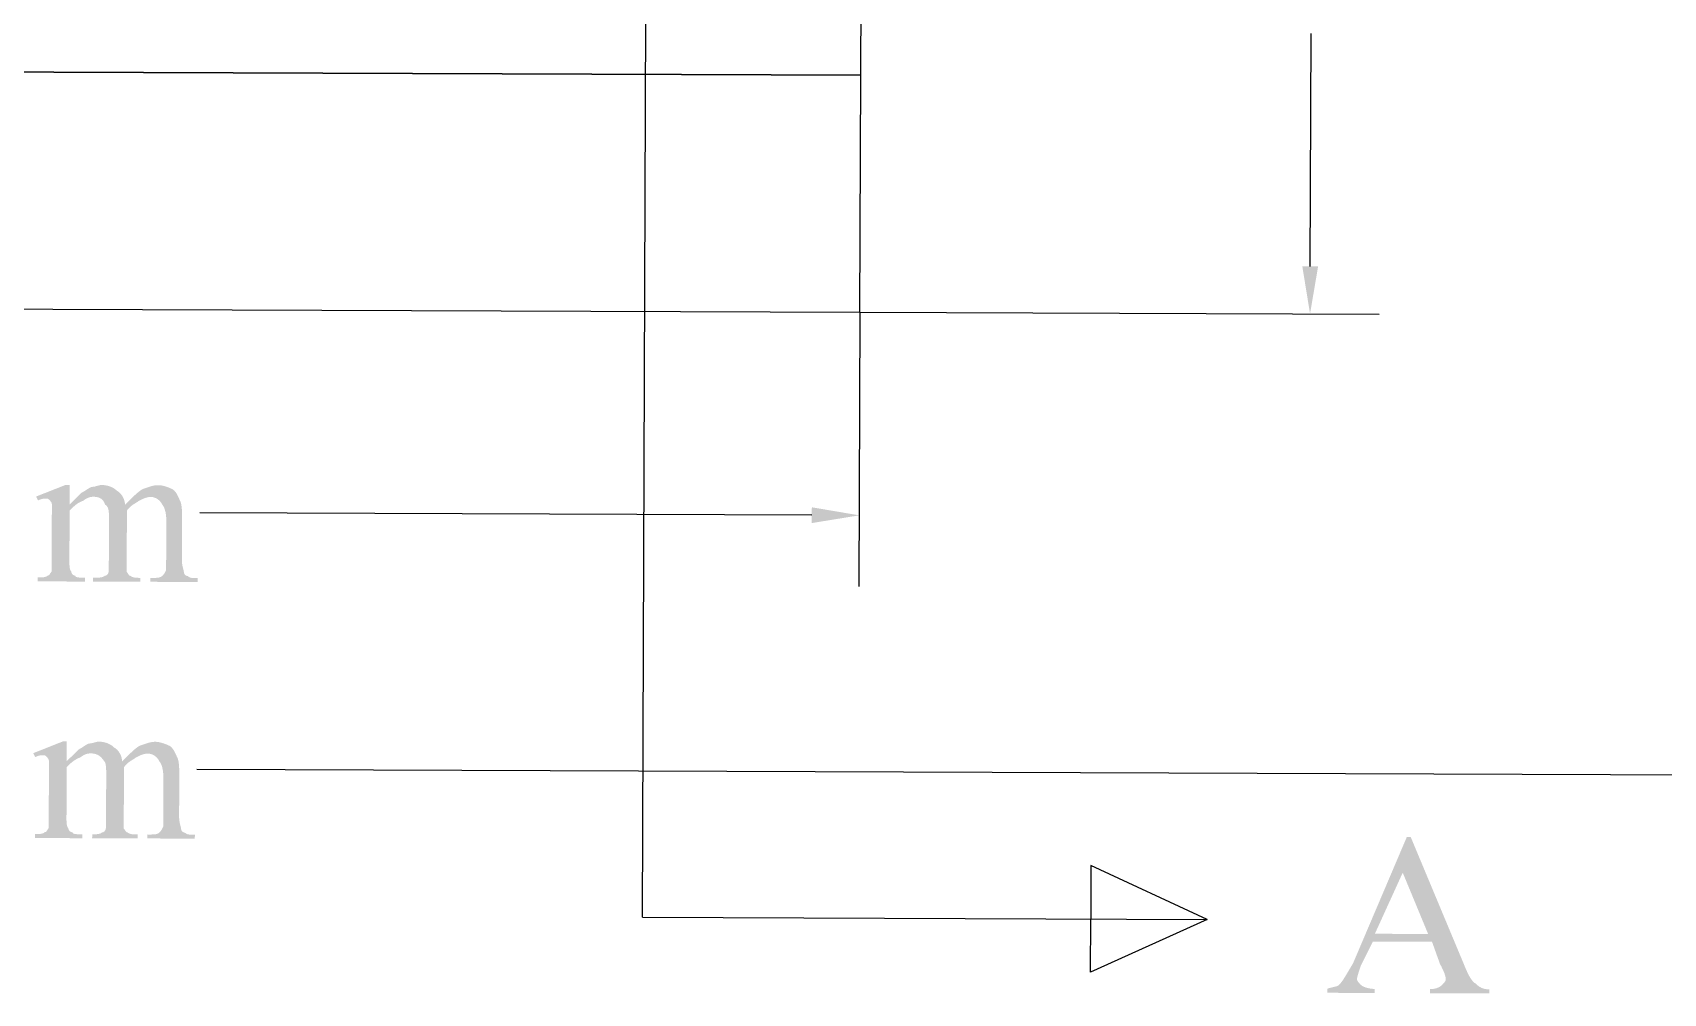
# Model space of a CAD drawing. Header units: millimetres. Extents: x -125 to 146, y -26 to 163.
# Drawn here: x -17.3 to 17.71, y -10.43 to 10.22 of the extents above; entities that cross this region are included whole.
import ezdxf

# ---------------------------------------------------------------- set-up
doc = ezdxf.new("R2010")
doc.units = ezdxf.units.MM
doc.header["$MEASUREMENT"] = 0
doc.layers.get('0').update_dxf_attribs({"color": 255, "linetype": 'CONTINUOUS'})

msp = doc.modelspace()

# ---------------------------------------------------------------- hatches: boundary and pattern name
at = {"true_color": 0x000007}
for points in [[(9.96, 5.194), (10.299, 5.193), (10.126, 4.175)], [(-16.507, 0.077), (-16.491, 0.092), (-16.476, 0.107), (-16.461, 0.122), (-16.447, 0.136), (-16.433, 0.15), (-16.419, 0.164), (-16.406, 0.177), (-16.393, 0.189), (-16.381, 0.201), (-16.37, 0.213), (-16.358, 0.224), (-16.347, 0.235), (-16.337, 0.245), (-16.327, 0.255), (-16.318, 0.265), (-16.308, 0.274), (-16.3, 0.282), (-16.292, 0.29), (-16.284, 0.298), (-16.277, 0.305), (-16.27, 0.312), (-16.263, 0.318), (-16.257, 0.324), (-16.252, 0.33), (-16.241, 0.335), (-16.231, 0.34), (-16.222, 0.346), (-16.213, 0.351), (-16.204, 0.356), (-16.195, 0.361), (-16.186, 0.367), (-16.178, 0.372), (-16.17, 0.377), (-16.162, 0.382), (-16.154, 0.388), (-16.146, 0.393), (-16.138, 0.398), (-16.13, 0.403), (-16.122, 0.409), (-16.113, 0.414), (-16.105, 0.419), (-16.097, 0.424), (-16.088, 0.43), (-16.079, 0.435), (-16.07, 0.44), (-16.06, 0.445), (-16.05, 0.451), (-16.04, 0.456), (-16.029, 0.456), (-16.019, 0.457), (-16.008, 0.458), (-15.998, 0.459), (-15.987, 0.461), (-15.977, 0.462), (-15.967, 0.464), (-15.957, 0.467), (-15.947, 0.469), (-15.937, 0.472), (-15.927, 0.474), (-15.918, 0.477), (-15.909, 0.479), (-15.9, 0.482), (-15.891, 0.484), (-15.883, 0.487), (-15.875, 0.489), (-15.867, 0.491), (-15.859, 0.493), (-15.852, 0.494), (-15.846, 0.496), (-15.839, 0.497), (-15.833, 0.497), (-15.828, 0.498), (-15.812, 0.497), (-15.796, 0.497), (-15.78, 0.495), (-15.764, 0.494), (-15.749, 0.492), (-15.733, 0.489), (-15.717, 0.486), (-15.702, 0.483), (-15.686, 0.479), (-15.671, 0.475), (-15.656, 0.47), (-15.641, 0.465), (-15.627, 0.46), (-15.612, 0.454), (-15.598, 0.447), (-15.585, 0.44), (-15.571, 0.433), (-15.558, 0.425), (-15.545, 0.417), (-15.533, 0.408), (-15.521, 0.399), (-15.509, 0.39), (-15.498, 0.38), (-15.487, 0.369), (-15.476, 0.364), (-15.466, 0.357), (-15.455, 0.349), (-15.445, 0.341), (-15.435, 0.332), (-15.425, 0.323), (-15.415, 0.312), (-15.406, 0.302), (-15.396, 0.29), (-15.388, 0.278), (-15.379, 0.265), (-15.371, 0.252), (-15.363, 0.239), (-15.356, 0.225), (-15.349, 0.211), (-15.343, 0.196), (-15.338, 0.181), (-15.333, 0.166), (-15.329, 0.151), (-15.325, 0.135), (-15.322, 0.12), (-15.32, 0.104), (-15.319, 0.088), (-15.319, 0.072), (-15.298, 0.093), (-15.277, 0.114), (-15.257, 0.134), (-15.237, 0.153), (-15.218, 0.172), (-15.199, 0.19), (-15.181, 0.208), (-15.163, 0.225), (-15.145, 0.242), (-15.128, 0.258), (-15.112, 0.274), (-15.096, 0.288), (-15.08, 0.303), (-15.065, 0.316), (-15.05, 0.329), (-15.036, 0.341), (-15.022, 0.352), (-15.008, 0.363), (-14.995, 0.373), (-14.982, 0.382), (-14.97, 0.39), (-14.959, 0.397), (-14.947, 0.404), (-14.937, 0.41), (-14.921, 0.415), (-14.906, 0.42), (-14.891, 0.425), (-14.876, 0.43), (-14.862, 0.435), (-14.848, 0.44), (-14.834, 0.445), (-14.82, 0.45), (-14.807, 0.454), (-14.793, 0.459), (-14.78, 0.463), (-14.767, 0.467), (-14.754, 0.471), (-14.74, 0.475), (-14.727, 0.478), (-14.714, 0.481), (-14.7, 0.484), (-14.686, 0.486), (-14.672, 0.488), (-14.658, 0.49), (-14.643, 0.491), (-14.628, 0.492), (-14.613, 0.493), (-14.598, 0.493), (-14.587, 0.493), (-14.576, 0.492), (-14.564, 0.491), (-14.552, 0.489), (-14.54, 0.488), (-14.527, 0.485), (-14.515, 0.483), (-14.502, 0.48), (-14.489, 0.477), (-14.476, 0.474), (-14.463, 0.47), (-14.449, 0.466), (-14.436, 0.462), (-14.423, 0.458), (-14.41, 0.453), (-14.397, 0.448), (-14.384, 0.444), (-14.372, 0.439), (-14.359, 0.434), (-14.347, 0.428), (-14.335, 0.423), (-14.323, 0.418), (-14.312, 0.413), (-14.302, 0.407), (-14.291, 0.401), (-14.281, 0.395), (-14.272, 0.388), (-14.263, 0.379), (-14.254, 0.371), (-14.245, 0.361), (-14.237, 0.351), (-14.23, 0.341), (-14.222, 0.33), (-14.215, 0.319), (-14.208, 0.308), (-14.201, 0.296), (-14.195, 0.284), (-14.189, 0.272), (-14.183, 0.259), (-14.177, 0.247), (-14.171, 0.234), (-14.165, 0.222), (-14.16, 0.21), (-14.154, 0.198), (-14.149, 0.186), (-14.144, 0.175), (-14.138, 0.163), (-14.133, 0.153), (-14.128, 0.142), (-14.123, 0.13), (-14.119, 0.117), (-14.115, 0.104), (-14.112, 0.089), (-14.109, 0.074), (-14.106, 0.059), (-14.104, 0.043), (-14.102, 0.026), (-14.1, 0.009), (-14.098, -0.009), (-14.097, -0.027), (-14.096, -0.046), (-14.095, -0.065), (-14.094, -0.085), (-14.093, -0.105), (-14.093, -0.125), (-14.093, -0.145), (-14.092, -0.166), (-14.092, -0.187), (-14.092, -0.208), (-14.092, -0.229), (-14.092, -0.25), (-14.092, -0.271), (-14.095, -1.12), (-14.095, -1.136), (-14.095, -1.151), (-14.094, -1.166), (-14.093, -1.18), (-14.091, -1.194), (-14.089, -1.208), (-14.087, -1.221), (-14.085, -1.233), (-14.083, -1.245), (-14.08, -1.257), (-14.078, -1.268), (-14.075, -1.279), (-14.072, -1.289), (-14.07, -1.299), (-14.067, -1.309), (-14.065, -1.318), (-14.063, -1.326), (-14.061, -1.335), (-14.059, -1.342), (-14.057, -1.35), (-14.056, -1.356), (-14.055, -1.363), (-14.054, -1.369), (-14.054, -1.374), (-14.054, -1.38), (-14.053, -1.385), (-14.052, -1.39), (-14.051, -1.395), (-14.049, -1.4), (-14.047, -1.405), (-14.044, -1.41), (-14.042, -1.415), (-14.039, -1.42), (-14.035, -1.424), (-14.032, -1.429), (-14.028, -1.433), (-14.024, -1.437), (-14.02, -1.44), (-14.015, -1.444), (-14.01, -1.447), (-14.006, -1.449), (-14.001, -1.452), (-13.996, -1.454), (-13.991, -1.456), (-13.986, -1.457), (-13.98, -1.458), (-13.975, -1.459), (-13.97, -1.459), (-13.964, -1.464), (-13.959, -1.469), (-13.954, -1.473), (-13.948, -1.477), (-13.943, -1.481), (-13.937, -1.484), (-13.931, -1.487), (-13.924, -1.489), (-13.918, -1.492), (-13.911, -1.493), (-13.904, -1.495), (-13.896, -1.497), (-13.888, -1.498), (-13.879, -1.499), (-13.87, -1.5), (-13.86, -1.5), (-13.85, -1.501), (-13.839, -1.501), (-13.827, -1.502), (-13.815, -1.502), (-13.802, -1.502), (-13.788, -1.502), (-13.774, -1.502), (-13.758, -1.502), (-13.759, -1.587), (-14.775, -1.583), (-14.774, -1.499), (-14.732, -1.499), (-14.721, -1.499), (-14.711, -1.499), (-14.7, -1.499), (-14.69, -1.499), (-14.679, -1.499), (-14.669, -1.498), (-14.659, -1.498), (-14.649, -1.498), (-14.639, -1.497), (-14.629, -1.496), (-14.62, -1.495), (-14.61, -1.494), (-14.601, -1.493), (-14.592, -1.491), (-14.583, -1.489), (-14.575, -1.487), (-14.567, -1.484), (-14.559, -1.482), (-14.552, -1.478), (-14.545, -1.475), (-14.538, -1.471), (-14.532, -1.467), (-14.526, -1.462), (-14.52, -1.457), (-14.515, -1.452), (-14.51, -1.448), (-14.506, -1.443), (-14.502, -1.439), (-14.498, -1.435), (-14.495, -1.432), (-14.492, -1.428), (-14.489, -1.424), (-14.486, -1.421), (-14.483, -1.417), (-14.48, -1.414), (-14.478, -1.41), (-14.475, -1.406), (-14.472, -1.401), (-14.469, -1.397), (-14.467, -1.392), (-14.463, -1.386), (-14.46, -1.38), (-14.457, -1.374), (-14.453, -1.366), (-14.449, -1.359), (-14.445, -1.35), (-14.44, -1.341), (-14.435, -1.331), (-14.435, -1.33), (-14.435, -1.329), (-14.435, -1.327), (-14.435, -1.324), (-14.435, -1.32), (-14.435, -1.315), (-14.435, -1.31), (-14.435, -1.304), (-14.435, -1.297), (-14.435, -1.29), (-14.435, -1.281), (-14.435, -1.272), (-14.435, -1.263), (-14.435, -1.253), (-14.435, -1.242), (-14.435, -1.23), (-14.435, -1.218), (-14.434, -1.206), (-14.434, -1.192), (-14.434, -1.179), (-14.434, -1.164), (-14.434, -1.15), (-14.434, -1.135), (-14.434, -1.119), (-14.431, -0.27), (-14.431, -0.249), (-14.432, -0.228), (-14.433, -0.208), (-14.434, -0.189), (-14.436, -0.17), (-14.438, -0.151), (-14.44, -0.133), (-14.443, -0.116), (-14.446, -0.099), (-14.449, -0.083), (-14.453, -0.067), (-14.457, -0.053), (-14.461, -0.038), (-14.465, -0.025), (-14.469, -0.012), (-14.474, 0), (-14.479, 0.012), (-14.484, 0.022), (-14.488, 0.032), (-14.494, 0.041), (-14.499, 0.05), (-14.504, 0.057), (-14.509, 0.064), (-14.514, 0.069), (-14.52, 0.08), (-14.526, 0.091), (-14.532, 0.101), (-14.539, 0.111), (-14.546, 0.122), (-14.554, 0.132), (-14.562, 0.142), (-14.571, 0.151), (-14.58, 0.16), (-14.589, 0.169), (-14.599, 0.178), (-14.609, 0.186), (-14.62, 0.194), (-14.631, 0.201), (-14.643, 0.208), (-14.655, 0.214), (-14.668, 0.22), (-14.681, 0.225), (-14.694, 0.229), (-14.708, 0.233), (-14.722, 0.236), (-14.737, 0.238), (-14.752, 0.239), (-14.768, 0.24), (-14.778, 0.239), (-14.789, 0.239), (-14.8, 0.238), (-14.81, 0.236), (-14.821, 0.235), (-14.831, 0.233), (-14.842, 0.23), (-14.853, 0.227), (-14.863, 0.224), (-14.874, 0.221), (-14.884, 0.217), (-14.895, 0.214), (-14.905, 0.21), (-14.916, 0.205), (-14.927, 0.201), (-14.937, 0.196), (-14.948, 0.192), (-14.958, 0.187), (-14.969, 0.182), (-14.98, 0.177), (-14.99, 0.172), (-15.001, 0.166), (-15.012, 0.161), (-15.022, 0.156), (-15.028, 0.151), (-15.034, 0.145), (-15.042, 0.14), (-15.05, 0.134), (-15.059, 0.129), (-15.068, 0.123), (-15.078, 0.117), (-15.088, 0.111), (-15.099, 0.104), (-15.11, 0.097), (-15.122, 0.09), (-15.134, 0.082), (-15.146, 0.074), (-15.158, 0.066), (-15.17, 0.056), (-15.182, 0.047), (-15.195, 0.036), (-15.207, 0.026), (-15.219, 0.014), (-15.231, 0.002), (-15.243, -0.011), (-15.255, -0.025), (-15.266, -0.039), (-15.277, -0.055), (-15.277, -0.182), (-15.281, -1.116), (-15.281, -1.137), (-15.281, -1.156), (-15.281, -1.175), (-15.281, -1.193), (-15.281, -1.211), (-15.281, -1.227), (-15.281, -1.242), (-15.281, -1.257), (-15.281, -1.271), (-15.281, -1.283), (-15.281, -1.295), (-15.282, -1.306), (-15.282, -1.316), (-15.282, -1.326), (-15.282, -1.334), (-15.282, -1.342), (-15.282, -1.348), (-15.282, -1.354), (-15.282, -1.359), (-15.282, -1.363), (-15.282, -1.366), (-15.282, -1.368), (-15.282, -1.369), (-15.282, -1.37), (-15.277, -1.375), (-15.272, -1.38), (-15.268, -1.386), (-15.264, -1.391), (-15.26, -1.396), (-15.257, -1.401), (-15.254, -1.406), (-15.251, -1.411), (-15.248, -1.415), (-15.245, -1.42), (-15.242, -1.424), (-15.24, -1.428), (-15.237, -1.432), (-15.234, -1.436), (-15.232, -1.439), (-15.229, -1.442), (-15.226, -1.445), (-15.223, -1.447), (-15.219, -1.45), (-15.215, -1.451), (-15.211, -1.453), (-15.207, -1.454), (-15.202, -1.455), (-15.197, -1.455), (-15.192, -1.46), (-15.186, -1.465), (-15.18, -1.469), (-15.173, -1.473), (-15.166, -1.476), (-15.158, -1.479), (-15.151, -1.482), (-15.143, -1.485), (-15.134, -1.487), (-15.126, -1.489), (-15.117, -1.491), (-15.108, -1.492), (-15.098, -1.493), (-15.089, -1.494), (-15.079, -1.495), (-15.069, -1.496), (-15.059, -1.497), (-15.049, -1.497), (-15.038, -1.497), (-15.028, -1.498), (-15.018, -1.498), (-15.007, -1.498), (-14.996, -1.498), (-14.986, -1.498), (-14.986, -1.583), (-16.005, -1.579), (-16.005, -1.494), (-15.989, -1.494), (-15.974, -1.494), (-15.959, -1.494), (-15.945, -1.494), (-15.931, -1.494), (-15.917, -1.494), (-15.904, -1.493), (-15.892, -1.493), (-15.88, -1.492), (-15.868, -1.492), (-15.857, -1.491), (-15.846, -1.489), (-15.835, -1.488), (-15.825, -1.486), (-15.816, -1.484), (-15.807, -1.482), (-15.798, -1.48), (-15.79, -1.477), (-15.782, -1.474), (-15.775, -1.47), (-15.768, -1.467), (-15.762, -1.462), (-15.756, -1.458), (-15.75, -1.453), (-15.745, -1.453), (-15.74, -1.452), (-15.735, -1.451), (-15.729, -1.449), (-15.724, -1.447), (-15.719, -1.445), (-15.714, -1.442), (-15.71, -1.439), (-15.705, -1.435), (-15.7, -1.431), (-15.696, -1.426), (-15.692, -1.421), (-15.688, -1.416), (-15.685, -1.41), (-15.681, -1.403), (-15.678, -1.397), (-15.675, -1.389), (-15.673, -1.382), (-15.671, -1.373), (-15.669, -1.365), (-15.667, -1.356), (-15.666, -1.346), (-15.665, -1.336), (-15.665, -1.326), (-15.665, -1.326), (-15.665, -1.324), (-15.665, -1.322), (-15.665, -1.319), (-15.665, -1.315), (-15.665, -1.311), (-15.665, -1.305), (-15.665, -1.299), (-15.665, -1.293), (-15.665, -1.285), (-15.665, -1.277), (-15.665, -1.268), (-15.665, -1.258), (-15.665, -1.248), (-15.665, -1.237), (-15.665, -1.226), (-15.665, -1.214), (-15.665, -1.201), (-15.665, -1.188), (-15.665, -1.174), (-15.665, -1.16), (-15.665, -1.145), (-15.665, -1.13), (-15.664, -1.114), (-15.661, -0.265), (-15.661, -0.244), (-15.661, -0.224), (-15.661, -0.204), (-15.661, -0.184), (-15.662, -0.165), (-15.662, -0.147), (-15.663, -0.129), (-15.664, -0.111), (-15.665, -0.095), (-15.667, -0.079), (-15.669, -0.063), (-15.671, -0.048), (-15.674, -0.034), (-15.677, -0.02), (-15.681, -0.007), (-15.685, 0.005), (-15.69, 0.016), (-15.696, 0.027), (-15.702, 0.037), (-15.709, 0.046), (-15.717, 0.054), (-15.725, 0.062), (-15.735, 0.068), (-15.745, 0.074), (-15.75, 0.089), (-15.756, 0.104), (-15.762, 0.118), (-15.769, 0.131), (-15.776, 0.143), (-15.784, 0.154), (-15.792, 0.165), (-15.801, 0.174), (-15.81, 0.184), (-15.819, 0.192), (-15.829, 0.2), (-15.839, 0.207), (-15.85, 0.213), (-15.861, 0.219), (-15.873, 0.224), (-15.885, 0.228), (-15.898, 0.232), (-15.911, 0.235), (-15.924, 0.238), (-15.938, 0.24), (-15.952, 0.242), (-15.967, 0.243), (-15.982, 0.244), (-15.998, 0.244), (-16.009, 0.244), (-16.019, 0.243), (-16.03, 0.242), (-16.04, 0.241), (-16.051, 0.239), (-16.061, 0.237), (-16.071, 0.235), (-16.081, 0.232), (-16.091, 0.229), (-16.101, 0.226), (-16.111, 0.222), (-16.12, 0.218), (-16.129, 0.214), (-16.138, 0.21), (-16.147, 0.205), (-16.155, 0.201), (-16.163, 0.196), (-16.171, 0.191), (-16.178, 0.186), (-16.186, 0.181), (-16.192, 0.176), (-16.199, 0.171), (-16.205, 0.166), (-16.21, 0.16), (-16.226, 0.155), (-16.241, 0.149), (-16.256, 0.143), (-16.27, 0.136), (-16.284, 0.129), (-16.298, 0.122), (-16.312, 0.114), (-16.325, 0.106), (-16.338, 0.098), (-16.35, 0.089), (-16.362, 0.08), (-16.374, 0.071), (-16.386, 0.062), (-16.398, 0.052), (-16.409, 0.042), (-16.421, 0.032), (-16.432, 0.022), (-16.443, 0.012), (-16.454, 0.002), (-16.465, -0.008), (-16.475, -0.019), (-16.486, -0.029), (-16.497, -0.04), (-16.507, -0.05), (-16.511, -1.111), (-16.511, -1.127), (-16.511, -1.142), (-16.511, -1.157), (-16.511, -1.171), (-16.511, -1.185), (-16.511, -1.199), (-16.51, -1.212), (-16.51, -1.224), (-16.509, -1.236), (-16.509, -1.248), (-16.508, -1.259), (-16.506, -1.27), (-16.505, -1.28), (-16.503, -1.29), (-16.501, -1.3), (-16.499, -1.309), (-16.497, -1.317), (-16.494, -1.326), (-16.491, -1.333), (-16.487, -1.341), (-16.484, -1.347), (-16.479, -1.354), (-16.475, -1.36), (-16.47, -1.365), (-16.47, -1.371), (-16.469, -1.376), (-16.468, -1.381), (-16.466, -1.386), (-16.465, -1.392), (-16.463, -1.397), (-16.46, -1.401), (-16.457, -1.406), (-16.454, -1.411), (-16.451, -1.415), (-16.447, -1.42), (-16.443, -1.424), (-16.439, -1.428), (-16.435, -1.431), (-16.431, -1.435), (-16.426, -1.438), (-16.421, -1.441), (-16.416, -1.443), (-16.411, -1.445), (-16.406, -1.447), (-16.401, -1.448), (-16.396, -1.449), (-16.391, -1.45), (-16.385, -1.45), (-16.385, -1.455), (-16.384, -1.46), (-16.382, -1.464), (-16.379, -1.468), (-16.375, -1.472), (-16.37, -1.475), (-16.365, -1.478), (-16.359, -1.48), (-16.352, -1.483), (-16.344, -1.484), (-16.336, -1.486), (-16.327, -1.488), (-16.318, -1.489), (-16.307, -1.49), (-16.297, -1.491), (-16.285, -1.492), (-16.273, -1.492), (-16.261, -1.493), (-16.247, -1.493), (-16.234, -1.493), (-16.219, -1.493), (-16.205, -1.493), (-16.19, -1.493), (-16.174, -1.494), (-16.174, -1.578), (-17.19, -1.574), (-17.19, -1.49), (-17.179, -1.49), (-17.169, -1.49), (-17.158, -1.49), (-17.148, -1.49), (-17.137, -1.49), (-17.127, -1.489), (-17.117, -1.489), (-17.107, -1.488), (-17.097, -1.488), (-17.087, -1.487), (-17.078, -1.486), (-17.068, -1.485), (-17.059, -1.484), (-17.05, -1.482), (-17.041, -1.48), (-17.033, -1.478), (-17.025, -1.475), (-17.017, -1.473), (-17.01, -1.469), (-17.003, -1.466), (-16.996, -1.462), (-16.99, -1.458), (-16.984, -1.453), (-16.978, -1.448), (-16.973, -1.448), (-16.968, -1.447), (-16.964, -1.446), (-16.96, -1.445), (-16.956, -1.443), (-16.953, -1.441), (-16.95, -1.439), (-16.947, -1.436), (-16.944, -1.433), (-16.941, -1.429), (-16.938, -1.426), (-16.936, -1.422), (-16.933, -1.418), (-16.93, -1.414), (-16.927, -1.409), (-16.925, -1.404), (-16.922, -1.4), (-16.918, -1.395), (-16.915, -1.39), (-16.911, -1.385), (-16.907, -1.38), (-16.903, -1.374), (-16.898, -1.369), (-16.893, -1.364), (-16.893, -1.358), (-16.893, -1.352), (-16.893, -1.346), (-16.893, -1.339), (-16.893, -1.332), (-16.893, -1.324), (-16.893, -1.316), (-16.893, -1.307), (-16.893, -1.298), (-16.893, -1.289), (-16.893, -1.279), (-16.893, -1.269), (-16.893, -1.258), (-16.893, -1.247), (-16.893, -1.235), (-16.893, -1.223), (-16.892, -1.21), (-16.892, -1.197), (-16.892, -1.184), (-16.892, -1.17), (-16.892, -1.155), (-16.892, -1.141), (-16.892, -1.125), (-16.892, -1.11), (-16.889, -0.345), (-16.889, -0.319), (-16.889, -0.294), (-16.889, -0.27), (-16.889, -0.246), (-16.889, -0.224), (-16.889, -0.202), (-16.889, -0.181), (-16.889, -0.16), (-16.889, -0.141), (-16.888, -0.122), (-16.888, -0.103), (-16.888, -0.086), (-16.888, -0.069), (-16.888, -0.053), (-16.888, -0.037), (-16.888, -0.022), (-16.888, -0.008), (-16.888, 0.006), (-16.888, 0.019), (-16.888, 0.032), (-16.888, 0.044), (-16.888, 0.056), (-16.888, 0.067), (-16.888, 0.078), (-16.888, 0.083), (-16.889, 0.089), (-16.889, 0.094), (-16.891, 0.099), (-16.892, 0.104), (-16.894, 0.109), (-16.896, 0.114), (-16.899, 0.119), (-16.901, 0.124), (-16.903, 0.128), (-16.906, 0.132), (-16.909, 0.136), (-16.911, 0.14), (-16.914, 0.144), (-16.916, 0.147), (-16.919, 0.15), (-16.921, 0.153), (-16.923, 0.156), (-16.925, 0.158), (-16.927, 0.16), (-16.928, 0.161), (-16.929, 0.162), (-16.93, 0.163), (-16.93, 0.163), (-16.935, 0.168), (-16.939, 0.173), (-16.944, 0.177), (-16.948, 0.181), (-16.951, 0.184), (-16.955, 0.188), (-16.958, 0.19), (-16.961, 0.193), (-16.964, 0.195), (-16.967, 0.197), (-16.969, 0.199), (-16.972, 0.2), (-16.975, 0.201), (-16.977, 0.202), (-16.98, 0.203), (-16.983, 0.204), (-16.986, 0.204), (-16.989, 0.205), (-16.993, 0.205), (-16.996, 0.205), (-17, 0.205), (-17.005, 0.206), (-17.009, 0.206), (-17.014, 0.206), (-17.02, 0.206), (-17.025, 0.206), (-17.03, 0.206), (-17.036, 0.205), (-17.041, 0.205), (-17.047, 0.205), (-17.052, 0.205), (-17.058, 0.204), (-17.064, 0.204), (-17.07, 0.203), (-17.077, 0.202), (-17.083, 0.201), (-17.09, 0.199), (-17.097, 0.197), (-17.104, 0.196), (-17.112, 0.193), (-17.119, 0.191), (-17.127, 0.188), (-17.136, 0.185), (-17.145, 0.182), (-17.154, 0.178), (-17.163, 0.174), (-17.173, 0.169), (-17.184, 0.164), (-17.226, 0.249), (-16.59, 0.5), (-16.505, 0.5)], [(-0.571, 0.018), (-0.572, -0.321), (0.447, -0.155)], [(-16.569, -5.437), (-16.553, -5.421), (-16.538, -5.406), (-16.523, -5.392), (-16.508, -5.377), (-16.494, -5.363), (-16.48, -5.35), (-16.467, -5.337), (-16.454, -5.325), (-16.442, -5.312), (-16.43, -5.301), (-16.419, -5.29), (-16.408, -5.279), (-16.397, -5.269), (-16.387, -5.259), (-16.378, -5.249), (-16.369, -5.24), (-16.36, -5.232), (-16.352, -5.223), (-16.344, -5.216), (-16.337, -5.209), (-16.33, -5.202), (-16.323, -5.195), (-16.317, -5.189), (-16.312, -5.184), (-16.301, -5.179), (-16.291, -5.173), (-16.282, -5.168), (-16.273, -5.163), (-16.264, -5.158), (-16.255, -5.152), (-16.246, -5.147), (-16.238, -5.142), (-16.23, -5.137), (-16.222, -5.131), (-16.214, -5.126), (-16.206, -5.121), (-16.198, -5.116), (-16.19, -5.11), (-16.182, -5.105), (-16.174, -5.1), (-16.165, -5.095), (-16.157, -5.089), (-16.148, -5.084), (-16.139, -5.079), (-16.13, -5.074), (-16.12, -5.068), (-16.11, -5.063), (-16.1, -5.058), (-16.089, -5.058), (-16.079, -5.057), (-16.068, -5.056), (-16.058, -5.055), (-16.047, -5.053), (-16.037, -5.051), (-16.027, -5.049), (-16.017, -5.047), (-16.007, -5.045), (-15.997, -5.042), (-15.987, -5.04), (-15.978, -5.037), (-15.969, -5.034), (-15.96, -5.032), (-15.951, -5.029), (-15.943, -5.027), (-15.935, -5.025), (-15.927, -5.023), (-15.92, -5.021), (-15.912, -5.019), (-15.906, -5.018), (-15.899, -5.017), (-15.893, -5.016), (-15.888, -5.016), (-15.872, -5.016), (-15.856, -5.017), (-15.84, -5.018), (-15.825, -5.02), (-15.809, -5.022), (-15.793, -5.024), (-15.778, -5.027), (-15.763, -5.031), (-15.747, -5.035), (-15.732, -5.039), (-15.717, -5.043), (-15.703, -5.049), (-15.688, -5.054), (-15.674, -5.06), (-15.66, -5.067), (-15.647, -5.074), (-15.633, -5.081), (-15.62, -5.089), (-15.608, -5.097), (-15.595, -5.105), (-15.583, -5.115), (-15.572, -5.124), (-15.56, -5.134), (-15.55, -5.144), (-15.539, -5.15), (-15.529, -5.157), (-15.518, -5.164), (-15.508, -5.172), (-15.498, -5.181), (-15.488, -5.191), (-15.478, -5.201), (-15.468, -5.212), (-15.459, -5.224), (-15.45, -5.236), (-15.442, -5.248), (-15.434, -5.261), (-15.426, -5.275), (-15.419, -5.289), (-15.412, -5.303), (-15.406, -5.317), (-15.401, -5.332), (-15.396, -5.347), (-15.391, -5.363), (-15.388, -5.378), (-15.385, -5.394), (-15.383, -5.41), (-15.382, -5.426), (-15.381, -5.441), (-15.36, -5.421), (-15.34, -5.4), (-15.32, -5.38), (-15.3, -5.361), (-15.281, -5.342), (-15.262, -5.323), (-15.244, -5.306), (-15.226, -5.288), (-15.208, -5.272), (-15.191, -5.256), (-15.175, -5.24), (-15.158, -5.225), (-15.143, -5.211), (-15.127, -5.198), (-15.113, -5.185), (-15.098, -5.173), (-15.084, -5.161), (-15.071, -5.151), (-15.058, -5.141), (-15.045, -5.132), (-15.033, -5.124), (-15.021, -5.116), (-15.01, -5.11), (-14.999, -5.104), (-14.984, -5.099), (-14.968, -5.094), (-14.953, -5.089), (-14.939, -5.083), (-14.925, -5.078), (-14.91, -5.073), (-14.897, -5.069), (-14.883, -5.064), (-14.87, -5.059), (-14.856, -5.055), (-14.843, -5.051), (-14.83, -5.047), (-14.816, -5.043), (-14.803, -5.039), (-14.79, -5.036), (-14.776, -5.033), (-14.763, -5.03), (-14.749, -5.028), (-14.735, -5.026), (-14.721, -5.024), (-14.706, -5.022), (-14.691, -5.021), (-14.676, -5.021), (-14.66, -5.021), (-14.649, -5.021), (-14.638, -5.022), (-14.627, -5.023), (-14.615, -5.024), (-14.603, -5.026), (-14.59, -5.028), (-14.578, -5.031), (-14.565, -5.034), (-14.552, -5.037), (-14.539, -5.04), (-14.525, -5.044), (-14.512, -5.048), (-14.499, -5.052), (-14.486, -5.056), (-14.473, -5.061), (-14.46, -5.065), (-14.447, -5.07), (-14.434, -5.075), (-14.422, -5.08), (-14.41, -5.085), (-14.398, -5.091), (-14.386, -5.096), (-14.375, -5.101), (-14.364, -5.106), (-14.354, -5.112), (-14.344, -5.119), (-14.334, -5.126), (-14.325, -5.134), (-14.316, -5.143), (-14.308, -5.152), (-14.3, -5.162), (-14.292, -5.173), (-14.284, -5.183), (-14.277, -5.195), (-14.27, -5.206), (-14.263, -5.218), (-14.256, -5.23), (-14.25, -5.242), (-14.243, -5.255), (-14.237, -5.267), (-14.232, -5.279), (-14.226, -5.292), (-14.22, -5.304), (-14.215, -5.316), (-14.209, -5.328), (-14.204, -5.339), (-14.198, -5.35), (-14.193, -5.361), (-14.188, -5.372), (-14.184, -5.384), (-14.179, -5.397), (-14.176, -5.41), (-14.172, -5.425), (-14.169, -5.44), (-14.166, -5.455), (-14.164, -5.472), (-14.162, -5.489), (-14.16, -5.506), (-14.158, -5.524), (-14.157, -5.542), (-14.156, -5.561), (-14.155, -5.581), (-14.154, -5.6), (-14.153, -5.62), (-14.153, -5.641), (-14.153, -5.661), (-14.152, -5.682), (-14.152, -5.703), (-14.152, -5.724), (-14.152, -5.745), (-14.152, -5.766), (-14.152, -5.787), (-14.156, -6.634), (-14.155, -6.65), (-14.155, -6.665), (-14.154, -6.68), (-14.153, -6.694), (-14.151, -6.708), (-14.149, -6.721), (-14.147, -6.734), (-14.145, -6.747), (-14.143, -6.759), (-14.14, -6.771), (-14.138, -6.782), (-14.135, -6.793), (-14.132, -6.803), (-14.13, -6.813), (-14.127, -6.823), (-14.125, -6.832), (-14.123, -6.84), (-14.121, -6.848), (-14.119, -6.856), (-14.117, -6.863), (-14.116, -6.87), (-14.115, -6.877), (-14.114, -6.883), (-14.114, -6.888), (-14.114, -6.893), (-14.113, -6.899), (-14.112, -6.904), (-14.111, -6.909), (-14.109, -6.914), (-14.107, -6.919), (-14.105, -6.924), (-14.102, -6.929), (-14.099, -6.934), (-14.095, -6.938), (-14.092, -6.942), (-14.088, -6.946), (-14.084, -6.95), (-14.08, -6.954), (-14.075, -6.957), (-14.071, -6.96), (-14.066, -6.963), (-14.061, -6.966), (-14.056, -6.968), (-14.051, -6.97), (-14.046, -6.971), (-14.04, -6.972), (-14.035, -6.973), (-14.03, -6.973), (-14.025, -6.978), (-14.019, -6.983), (-14.014, -6.987), (-14.008, -6.991), (-14.003, -6.994), (-13.997, -6.998), (-13.991, -7), (-13.984, -7.003), (-13.978, -7.005), (-13.971, -7.007), (-13.964, -7.009), (-13.956, -7.01), (-13.948, -7.012), (-13.939, -7.013), (-13.93, -7.014), (-13.92, -7.014), (-13.91, -7.015), (-13.899, -7.015), (-13.887, -7.016), (-13.875, -7.016), (-13.862, -7.016), (-13.848, -7.016), (-13.834, -7.016), (-13.818, -7.016), (-13.819, -7.101), (-14.837, -7.097), (-14.837, -7.012), (-14.795, -7.013), (-14.784, -7.013), (-14.773, -7.013), (-14.763, -7.013), (-14.752, -7.013), (-14.742, -7.012), (-14.732, -7.012), (-14.722, -7.012), (-14.712, -7.011), (-14.702, -7.011), (-14.692, -7.01), (-14.682, -7.009), (-14.673, -7.008), (-14.664, -7.006), (-14.655, -7.005), (-14.646, -7.003), (-14.638, -7.001), (-14.63, -6.998), (-14.622, -6.995), (-14.614, -6.992), (-14.607, -6.989), (-14.601, -6.985), (-14.594, -6.981), (-14.588, -6.976), (-14.583, -6.971), (-14.578, -6.966), (-14.573, -6.961), (-14.569, -6.957), (-14.565, -6.953), (-14.561, -6.949), (-14.558, -6.945), (-14.554, -6.942), (-14.551, -6.938), (-14.548, -6.935), (-14.546, -6.931), (-14.543, -6.927), (-14.54, -6.924), (-14.538, -6.919), (-14.535, -6.915), (-14.532, -6.91), (-14.529, -6.905), (-14.526, -6.9), (-14.523, -6.894), (-14.52, -6.887), (-14.516, -6.88), (-14.512, -6.872), (-14.507, -6.864), (-14.503, -6.854), (-14.498, -6.844), (-14.498, -6.844), (-14.498, -6.843), (-14.498, -6.84), (-14.498, -6.837), (-14.498, -6.834), (-14.498, -6.829), (-14.498, -6.824), (-14.498, -6.818), (-14.498, -6.811), (-14.498, -6.803), (-14.497, -6.795), (-14.497, -6.786), (-14.497, -6.777), (-14.497, -6.766), (-14.497, -6.755), (-14.497, -6.744), (-14.497, -6.732), (-14.497, -6.719), (-14.497, -6.706), (-14.497, -6.692), (-14.497, -6.678), (-14.497, -6.663), (-14.497, -6.648), (-14.497, -6.633), (-14.494, -5.786), (-14.494, -5.765), (-14.494, -5.745), (-14.495, -5.724), (-14.497, -5.705), (-14.499, -5.686), (-14.501, -5.667), (-14.503, -5.649), (-14.506, -5.632), (-14.509, -5.615), (-14.512, -5.598), (-14.516, -5.583), (-14.519, -5.568), (-14.523, -5.553), (-14.528, -5.54), (-14.532, -5.526), (-14.537, -5.514), (-14.541, -5.503), (-14.546, -5.492), (-14.551, -5.482), (-14.556, -5.473), (-14.561, -5.464), (-14.567, -5.457), (-14.572, -5.45), (-14.577, -5.444), (-14.583, -5.434), (-14.589, -5.423), (-14.595, -5.413), (-14.602, -5.402), (-14.609, -5.392), (-14.617, -5.382), (-14.625, -5.372), (-14.633, -5.363), (-14.642, -5.353), (-14.652, -5.344), (-14.662, -5.336), (-14.672, -5.328), (-14.683, -5.32), (-14.694, -5.313), (-14.706, -5.306), (-14.718, -5.3), (-14.73, -5.294), (-14.743, -5.289), (-14.757, -5.285), (-14.771, -5.281), (-14.785, -5.278), (-14.8, -5.276), (-14.815, -5.275), (-14.831, -5.274), (-14.841, -5.274), (-14.852, -5.275), (-14.862, -5.276), (-14.873, -5.277), (-14.883, -5.279), (-14.894, -5.281), (-14.905, -5.284), (-14.915, -5.286), (-14.926, -5.289), (-14.936, -5.293), (-14.947, -5.296), (-14.958, -5.3), (-14.968, -5.304), (-14.979, -5.308), (-14.989, -5.313), (-15, -5.317), (-15.011, -5.322), (-15.021, -5.327), (-15.032, -5.332), (-15.042, -5.337), (-15.053, -5.342), (-15.064, -5.347), (-15.074, -5.353), (-15.085, -5.358), (-15.091, -5.363), (-15.097, -5.368), (-15.104, -5.374), (-15.113, -5.379), (-15.121, -5.385), (-15.131, -5.391), (-15.14, -5.397), (-15.151, -5.403), (-15.162, -5.41), (-15.173, -5.417), (-15.184, -5.424), (-15.196, -5.431), (-15.208, -5.44), (-15.22, -5.448), (-15.233, -5.457), (-15.245, -5.467), (-15.258, -5.477), (-15.27, -5.488), (-15.282, -5.5), (-15.294, -5.512), (-15.306, -5.525), (-15.318, -5.539), (-15.329, -5.553), (-15.34, -5.569), (-15.34, -5.698), (-15.344, -6.63), (-15.344, -6.65), (-15.344, -6.67), (-15.344, -6.689), (-15.344, -6.707), (-15.344, -6.724), (-15.344, -6.741), (-15.344, -6.756), (-15.344, -6.771), (-15.344, -6.784), (-15.344, -6.797), (-15.344, -6.809), (-15.344, -6.82), (-15.344, -6.83), (-15.344, -6.839), (-15.344, -6.848), (-15.344, -6.855), (-15.344, -6.862), (-15.344, -6.868), (-15.344, -6.872), (-15.344, -6.876), (-15.344, -6.88), (-15.344, -6.882), (-15.344, -6.883), (-15.344, -6.884), (-15.339, -6.889), (-15.335, -6.894), (-15.33, -6.899), (-15.327, -6.905), (-15.323, -6.91), (-15.319, -6.915), (-15.316, -6.92), (-15.313, -6.924), (-15.31, -6.929), (-15.308, -6.934), (-15.305, -6.938), (-15.302, -6.942), (-15.3, -6.946), (-15.297, -6.949), (-15.294, -6.953), (-15.291, -6.956), (-15.288, -6.959), (-15.285, -6.961), (-15.282, -6.963), (-15.278, -6.965), (-15.274, -6.967), (-15.27, -6.968), (-15.265, -6.968), (-15.26, -6.969), (-15.255, -6.974), (-15.249, -6.978), (-15.242, -6.983), (-15.236, -6.986), (-15.229, -6.99), (-15.221, -6.993), (-15.213, -6.996), (-15.205, -6.998), (-15.197, -7.001), (-15.188, -7.003), (-15.179, -7.004), (-15.17, -7.006), (-15.161, -7.007), (-15.151, -7.008), (-15.142, -7.009), (-15.132, -7.01), (-15.122, -7.01), (-15.111, -7.011), (-15.101, -7.011), (-15.091, -7.011), (-15.08, -7.011), (-15.07, -7.012), (-15.059, -7.012), (-15.049, -7.012), (-15.049, -7.096), (-16.023, -7.093), (-16.022, -7.008), (-16.012, -7.008), (-16.001, -7.008), (-15.991, -7.008), (-15.98, -7.008), (-15.97, -7.008), (-15.959, -7.008), (-15.949, -7.007), (-15.939, -7.007), (-15.929, -7.006), (-15.919, -7.005), (-15.91, -7.004), (-15.901, -7.003), (-15.891, -7.002), (-15.882, -7), (-15.874, -6.998), (-15.865, -6.996), (-15.857, -6.994), (-15.85, -6.991), (-15.842, -6.988), (-15.835, -6.984), (-15.828, -6.98), (-15.822, -6.976), (-15.816, -6.972), (-15.81, -6.966), (-15.805, -6.966), (-15.8, -6.966), (-15.795, -6.965), (-15.789, -6.963), (-15.784, -6.961), (-15.779, -6.959), (-15.774, -6.956), (-15.77, -6.953), (-15.765, -6.949), (-15.761, -6.945), (-15.756, -6.94), (-15.752, -6.935), (-15.748, -6.929), (-15.745, -6.923), (-15.741, -6.917), (-15.738, -6.91), (-15.735, -6.903), (-15.733, -6.895), (-15.731, -6.887), (-15.729, -6.879), (-15.727, -6.87), (-15.726, -6.86), (-15.726, -6.85), (-15.725, -6.84), (-15.725, -6.839), (-15.725, -6.838), (-15.725, -6.836), (-15.725, -6.833), (-15.725, -6.829), (-15.725, -6.825), (-15.725, -6.819), (-15.725, -6.813), (-15.725, -6.806), (-15.725, -6.799), (-15.725, -6.791), (-15.725, -6.782), (-15.725, -6.772), (-15.725, -6.762), (-15.725, -6.751), (-15.725, -6.739), (-15.725, -6.727), (-15.725, -6.715), (-15.725, -6.702), (-15.725, -6.688), (-15.725, -6.674), (-15.725, -6.659), (-15.725, -6.644), (-15.725, -6.628), (-15.721, -5.781), (-15.721, -5.76), (-15.721, -5.74), (-15.721, -5.72), (-15.721, -5.7), (-15.721, -5.681), (-15.722, -5.663), (-15.722, -5.645), (-15.722, -5.627), (-15.723, -5.61), (-15.724, -5.594), (-15.725, -5.578), (-15.726, -5.563), (-15.727, -5.549), (-15.729, -5.535), (-15.731, -5.522), (-15.733, -5.51), (-15.735, -5.498), (-15.738, -5.487), (-15.741, -5.477), (-15.745, -5.468), (-15.749, -5.46), (-15.753, -5.452), (-15.757, -5.446), (-15.762, -5.44), (-15.773, -5.425), (-15.784, -5.41), (-15.794, -5.396), (-15.805, -5.383), (-15.816, -5.371), (-15.826, -5.36), (-15.837, -5.349), (-15.848, -5.339), (-15.86, -5.33), (-15.871, -5.322), (-15.883, -5.314), (-15.894, -5.307), (-15.906, -5.301), (-15.919, -5.295), (-15.931, -5.29), (-15.944, -5.286), (-15.957, -5.282), (-15.97, -5.278), (-15.984, -5.276), (-15.998, -5.274), (-16.012, -5.272), (-16.027, -5.271), (-16.043, -5.27), (-16.058, -5.27), (-16.069, -5.27), (-16.079, -5.27), (-16.09, -5.271), (-16.1, -5.273), (-16.111, -5.274), (-16.121, -5.277), (-16.131, -5.279), (-16.141, -5.282), (-16.151, -5.285), (-16.161, -5.288), (-16.171, -5.292), (-16.18, -5.296), (-16.189, -5.3), (-16.198, -5.304), (-16.207, -5.308), (-16.215, -5.313), (-16.223, -5.318), (-16.231, -5.323), (-16.238, -5.327), (-16.246, -5.333), (-16.252, -5.338), (-16.259, -5.343), (-16.265, -5.348), (-16.27, -5.353), (-16.286, -5.359), (-16.301, -5.365), (-16.316, -5.371), (-16.331, -5.378), (-16.345, -5.385), (-16.359, -5.392), (-16.372, -5.4), (-16.386, -5.408), (-16.398, -5.416), (-16.411, -5.425), (-16.424, -5.434), (-16.436, -5.443), (-16.448, -5.452), (-16.46, -5.462), (-16.471, -5.471), (-16.483, -5.481), (-16.494, -5.491), (-16.505, -5.501), (-16.516, -5.512), (-16.527, -5.522), (-16.538, -5.532), (-16.549, -5.543), (-16.559, -5.553), (-16.57, -5.564), (-16.574, -6.625), (-16.574, -6.641), (-16.574, -6.656), (-16.574, -6.671), (-16.574, -6.685), (-16.574, -6.699), (-16.574, -6.712), (-16.573, -6.725), (-16.573, -6.738), (-16.572, -6.75), (-16.571, -6.762), (-16.57, -6.773), (-16.569, -6.784), (-16.568, -6.794), (-16.566, -6.804), (-16.564, -6.814), (-16.562, -6.823), (-16.56, -6.831), (-16.557, -6.839), (-16.554, -6.847), (-16.55, -6.854), (-16.546, -6.861), (-16.542, -6.868), (-16.538, -6.874), (-16.532, -6.879), (-16.532, -6.884), (-16.532, -6.89), (-16.531, -6.895), (-16.529, -6.9), (-16.527, -6.905), (-16.525, -6.91), (-16.523, -6.915), (-16.52, -6.92), (-16.517, -6.925), (-16.513, -6.929), (-16.51, -6.933), (-16.506, -6.937), (-16.502, -6.941), (-16.497, -6.945), (-16.493, -6.948), (-16.488, -6.951), (-16.483, -6.954), (-16.478, -6.957), (-16.473, -6.959), (-16.468, -6.961), (-16.462, -6.962), (-16.457, -6.963), (-16.451, -6.964), (-16.445, -6.964), (-16.445, -6.969), (-16.444, -6.974), (-16.442, -6.978), (-16.439, -6.982), (-16.435, -6.985), (-16.43, -6.989), (-16.425, -6.991), (-16.419, -6.994), (-16.412, -6.996), (-16.405, -6.998), (-16.396, -7), (-16.387, -7.001), (-16.378, -7.003), (-16.368, -7.004), (-16.357, -7.005), (-16.345, -7.005), (-16.333, -7.006), (-16.321, -7.006), (-16.307, -7.007), (-16.294, -7.007), (-16.279, -7.007), (-16.265, -7.007), (-16.25, -7.007), (-16.234, -7.007), (-16.234, -7.092), (-17.253, -7.088), (-17.253, -7.003), (-17.242, -7.004), (-17.231, -7.004), (-17.221, -7.004), (-17.21, -7.003), (-17.2, -7.003), (-17.19, -7.003), (-17.18, -7.003), (-17.169, -7.002), (-17.16, -7.002), (-17.15, -7.001), (-17.14, -7), (-17.131, -6.999), (-17.122, -6.997), (-17.113, -6.996), (-17.104, -6.994), (-17.096, -6.992), (-17.088, -6.989), (-17.08, -6.986), (-17.072, -6.983), (-17.065, -6.98), (-17.059, -6.976), (-17.052, -6.972), (-17.046, -6.967), (-17.041, -6.962), (-17.036, -6.962), (-17.031, -6.961), (-17.027, -6.96), (-17.023, -6.959), (-17.019, -6.957), (-17.016, -6.955), (-17.012, -6.952), (-17.009, -6.949), (-17.006, -6.946), (-17.004, -6.943), (-17.001, -6.939), (-16.998, -6.936), (-16.996, -6.932), (-16.993, -6.927), (-16.99, -6.923), (-16.987, -6.918), (-16.984, -6.913), (-16.981, -6.909), (-16.978, -6.904), (-16.974, -6.898), (-16.97, -6.893), (-16.966, -6.888), (-16.961, -6.883), (-16.956, -6.878), (-16.956, -6.872), (-16.956, -6.866), (-16.956, -6.86), (-16.956, -6.853), (-16.956, -6.846), (-16.956, -6.838), (-16.956, -6.83), (-16.956, -6.821), (-16.956, -6.812), (-16.956, -6.803), (-16.955, -6.793), (-16.955, -6.782), (-16.955, -6.772), (-16.955, -6.76), (-16.955, -6.749), (-16.955, -6.736), (-16.955, -6.724), (-16.955, -6.711), (-16.955, -6.697), (-16.955, -6.684), (-16.955, -6.669), (-16.955, -6.654), (-16.955, -6.639), (-16.955, -6.624), (-16.952, -5.862), (-16.952, -5.836), (-16.952, -5.81), (-16.952, -5.786), (-16.952, -5.762), (-16.952, -5.74), (-16.951, -5.718), (-16.951, -5.696), (-16.951, -5.676), (-16.951, -5.656), (-16.951, -5.637), (-16.951, -5.619), (-16.951, -5.601), (-16.951, -5.584), (-16.951, -5.568), (-16.951, -5.552), (-16.951, -5.537), (-16.951, -5.522), (-16.951, -5.508), (-16.951, -5.495), (-16.951, -5.482), (-16.951, -5.47), (-16.951, -5.458), (-16.95, -5.446), (-16.95, -5.436), (-16.951, -5.43), (-16.951, -5.425), (-16.952, -5.42), (-16.954, -5.415), (-16.955, -5.41), (-16.957, -5.404), (-16.959, -5.4), (-16.961, -5.395), (-16.964, -5.39), (-16.966, -5.386), (-16.969, -5.381), (-16.971, -5.377), (-16.974, -5.373), (-16.977, -5.37), (-16.979, -5.366), (-16.982, -5.363), (-16.984, -5.361), (-16.986, -5.358), (-16.988, -5.356), (-16.989, -5.354), (-16.991, -5.353), (-16.992, -5.352), (-16.992, -5.351), (-16.992, -5.351), (-16.998, -5.346), (-17.002, -5.341), (-17.006, -5.337), (-17.01, -5.333), (-17.014, -5.329), (-17.018, -5.326), (-17.021, -5.323), (-17.024, -5.321), (-17.027, -5.319), (-17.029, -5.317), (-17.032, -5.315), (-17.035, -5.314), (-17.037, -5.312), (-17.04, -5.311), (-17.043, -5.31), (-17.046, -5.31), (-17.049, -5.309), (-17.052, -5.309), (-17.055, -5.309), (-17.059, -5.308), (-17.063, -5.308), (-17.067, -5.308), (-17.072, -5.308), (-17.077, -5.308), (-17.082, -5.308), (-17.088, -5.308), (-17.093, -5.308), (-17.098, -5.308), (-17.104, -5.308), (-17.109, -5.309), (-17.115, -5.309), (-17.121, -5.31), (-17.127, -5.31), (-17.133, -5.311), (-17.139, -5.312), (-17.146, -5.313), (-17.153, -5.315), (-17.159, -5.316), (-17.167, -5.318), (-17.174, -5.32), (-17.182, -5.323), (-17.19, -5.326), (-17.199, -5.329), (-17.207, -5.332), (-17.217, -5.336), (-17.226, -5.34), (-17.236, -5.345), (-17.246, -5.35), (-17.288, -5.265), (-16.653, -5.013), (-16.568, -5.014)]]:
    msp.add_hatch(color=7, dxfattribs=at).paths.add_polyline_path(points)
h = msp.add_hatch(color=7, dxfattribs=at)
h.paths.add_polyline_path([(12.745, -9.318), (11.475, -9.314), (11.22, -9.821), (11.214, -9.837), (11.209, -9.852), (11.204, -9.868), (11.198, -9.884), (11.193, -9.899), (11.188, -9.915), (11.183, -9.93), (11.178, -9.944), (11.174, -9.959), (11.169, -9.973), (11.165, -9.987), (11.161, -10), (11.157, -10.013), (11.153, -10.026), (11.15, -10.038), (11.147, -10.049), (11.144, -10.06), (11.141, -10.07), (11.139, -10.08), (11.137, -10.089), (11.136, -10.097), (11.135, -10.104), (11.134, -10.111), (11.134, -10.117), (11.134, -10.122), (11.135, -10.127), (11.136, -10.133), (11.137, -10.138), (11.139, -10.143), (11.141, -10.149), (11.143, -10.154), (11.146, -10.159), (11.149, -10.164), (11.153, -10.17), (11.156, -10.175), (11.16, -10.18), (11.164, -10.186), (11.168, -10.191), (11.173, -10.196), (11.177, -10.202), (11.182, -10.207), (11.187, -10.212), (11.192, -10.218), (11.197, -10.223), (11.202, -10.228), (11.208, -10.233), (11.213, -10.239), (11.218, -10.244), (11.224, -10.249), (11.23, -10.255), (11.238, -10.26), (11.246, -10.265), (11.255, -10.27), (11.264, -10.275), (11.274, -10.28), (11.285, -10.285), (11.297, -10.29), (11.309, -10.294), (11.321, -10.299), (11.334, -10.303), (11.348, -10.307), (11.361, -10.31), (11.376, -10.314), (11.39, -10.317), (11.405, -10.32), (11.42, -10.322), (11.435, -10.324), (11.451, -10.326), (11.467, -10.328), (11.482, -10.329), (11.498, -10.33), (11.514, -10.33), (11.514, -10.417), (10.495, -10.413), (10.495, -10.326), (10.511, -10.321), (10.526, -10.316), (10.541, -10.312), (10.555, -10.308), (10.569, -10.305), (10.583, -10.301), (10.596, -10.298), (10.608, -10.295), (10.621, -10.292), (10.632, -10.29), (10.643, -10.287), (10.654, -10.284), (10.665, -10.282), (10.675, -10.279), (10.684, -10.276), (10.693, -10.274), (10.702, -10.271), (10.71, -10.267), (10.718, -10.264), (10.725, -10.26), (10.732, -10.256), (10.738, -10.252), (10.744, -10.247), (10.75, -10.242), (10.76, -10.231), (10.771, -10.22), (10.782, -10.207), (10.793, -10.193), (10.804, -10.179), (10.815, -10.164), (10.826, -10.148), (10.837, -10.131), (10.849, -10.114), (10.86, -10.096), (10.872, -10.077), (10.884, -10.058), (10.896, -10.038), (10.909, -10.017), (10.922, -9.995), (10.935, -9.973), (10.948, -9.951), (10.961, -9.928), (10.975, -9.904), (10.99, -9.88), (11.004, -9.855), (11.019, -9.83), (11.035, -9.804), (11.05, -9.778), (12.203, -7.067), (12.288, -7.068), (13.424, -9.787), (13.434, -9.813), (13.445, -9.839), (13.455, -9.864), (13.466, -9.889), (13.476, -9.913), (13.487, -9.936), (13.497, -9.959), (13.508, -9.981), (13.518, -10.003), (13.529, -10.023), (13.539, -10.043), (13.55, -10.062), (13.56, -10.08), (13.571, -10.098), (13.581, -10.114), (13.592, -10.129), (13.602, -10.143), (13.613, -10.156), (13.623, -10.168), (13.634, -10.179), (13.644, -10.189), (13.655, -10.198), (13.666, -10.205), (13.676, -10.211), (13.687, -10.221), (13.697, -10.231), (13.708, -10.241), (13.719, -10.25), (13.729, -10.258), (13.74, -10.267), (13.751, -10.274), (13.762, -10.282), (13.773, -10.289), (13.785, -10.295), (13.796, -10.301), (13.808, -10.307), (13.82, -10.312), (13.832, -10.316), (13.845, -10.321), (13.858, -10.324), (13.871, -10.328), (13.884, -10.331), (13.898, -10.333), (13.912, -10.335), (13.926, -10.337), (13.941, -10.338), (13.956, -10.339), (13.972, -10.339), (13.972, -10.426), (12.699, -10.422), (12.699, -10.334), (12.715, -10.334), (12.73, -10.333), (12.745, -10.332), (12.759, -10.331), (12.773, -10.329), (12.787, -10.327), (12.8, -10.325), (12.812, -10.322), (12.824, -10.319), (12.836, -10.316), (12.847, -10.312), (12.858, -10.308), (12.869, -10.304), (12.879, -10.3), (12.888, -10.296), (12.897, -10.291), (12.906, -10.286), (12.914, -10.281), (12.922, -10.276), (12.929, -10.271), (12.936, -10.266), (12.942, -10.261), (12.948, -10.256), (12.954, -10.251), (12.959, -10.245), (12.964, -10.24), (12.97, -10.235), (12.975, -10.229), (12.98, -10.224), (12.985, -10.219), (12.99, -10.214), (12.995, -10.208), (12.999, -10.203), (13.004, -10.198), (13.008, -10.192), (13.012, -10.187), (13.016, -10.182), (13.02, -10.177), (13.023, -10.171), (13.026, -10.166), (13.029, -10.161), (13.031, -10.156), (13.034, -10.15), (13.035, -10.145), (13.037, -10.14), (13.038, -10.134), (13.039, -10.129), (13.039, -10.124), (13.039, -10.113), (13.038, -10.103), (13.037, -10.092), (13.035, -10.081), (13.034, -10.07), (13.031, -10.059), (13.028, -10.048), (13.025, -10.036), (13.021, -10.024), (13.017, -10.012), (13.013, -9.999), (13.008, -9.986), (13.002, -9.973), (12.996, -9.959), (12.99, -9.944), (12.983, -9.929), (12.976, -9.914), (12.968, -9.897), (12.96, -9.88), (12.952, -9.863), (12.943, -9.844), (12.933, -9.825), (12.923, -9.805), (12.913, -9.785)])
h.paths.add_polyline_path([(12.661, -9.149), (12.116, -7.832), (11.518, -9.145)])

# ---------------------------------------------------------------- linework, layer by layer
at = {"color": 7, "linetype": 'Continuous', "lineweight": 25, "true_color": 0x000007}
for p, q in [((10.129, 5.193), (10.148, 10.196)), ((0.463, 4.21), (0.441, -1.682)), ((0.463, 4.21), (11.61, 4.169)), ((-0.572, -0.152), (-13.711, -0.103)), ((60.103, -5.89), (-13.773, -5.617))]:
    msp.add_line(p, q, dxfattribs=at)
for points in [[(-4.205, -8.79), (-3.604, 153.697), (8.517, 153.653), (6.021, 154.807), (6.016, 153.662)], [(-4.205, -8.79), (7.916, -8.835), (5.42, -7.68), (5.416, -8.826)], [(7.916, -8.835), (5.411, -9.969), (5.416, -8.826)]]:
    msp.add_lwpolyline(points, dxfattribs=at)
for points in [[(-39.951, 9.45), (0.482, 9.301), (0.501, 14.346), (-39.933, 14.496)], [(-39.97, 4.36), (0.463, 4.21), (0.482, 9.301), (-39.951, 9.45)]]:
    msp.add_lwpolyline(points, close=True, dxfattribs=at)

doc.saveas('drawing.dxf')
